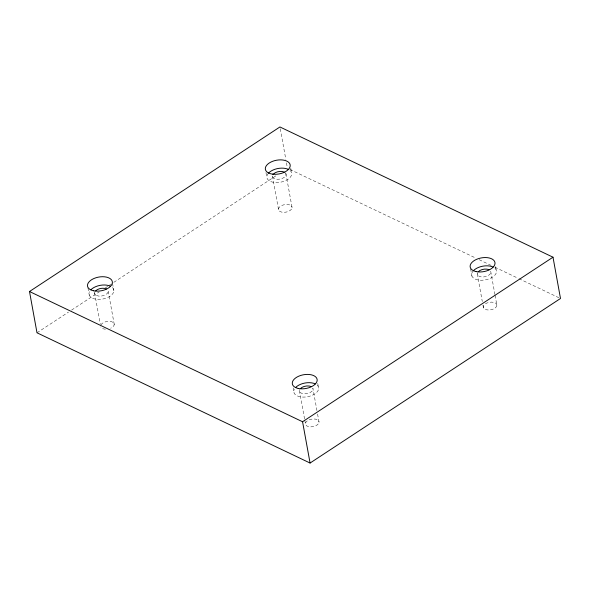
<?xml version="1.0" encoding="UTF-8"?>
<svg xmlns="http://www.w3.org/2000/svg" width="590" height="590" viewBox="0 0 590 590"><rect width="100%" height="100%" fill="white"/><g stroke="black" fill="none" stroke-linecap="round" stroke-linejoin="round"><path stroke-width="0.44" stroke-dasharray="2.95 2.21" d="M37 332.797L68.499 312.103M71.574 310.089L99.223 291.917M105.374 287.876L107.675 286.364M108.442 285.855L110.75 284.343M113.826 282.322L276.681 175.319M289.926 169.441L475.842 258.11M479.161 259.696L491.61 265.633M494.929 267.218L518.168 278.303M519.001 278.701L558.841 297.699M495.593 266.592L496.522 271.688M494.929 294.521L490.71 271.312A6.903 3.82 -10.3 0 1 483.859 276.917A6.903 3.82 -10.3 0 1 477.531 272.728M495.091 295.413L496.898 305.325A6.903 3.82 -10.3 0 1 486.477 309.794A6.903 3.82 -10.3 0 1 486.846 303.061A6.903 3.82 -10.3 0 1 496.898 305.325M477.244 273.76L482.296 301.527M482.922 305.008L483.431 307.774M470.591 268.723L471.948 276.157M290.767 168.179L291.667 173.136M280.257 128.753L285.803 159.278M286.452 162.862L287.271 167.353M285.914 173.63L292.094 207.643A6.903 3.82 -10.3 0 1 281.681 212.112A6.903 3.82 -10.3 0 1 282.042 205.379A6.903 3.82 -10.3 0 1 292.094 207.643M317.752 383.448L318.681 388.545M316.948 410.574L312.87 388.168A6.903 3.82 -10.3 0 1 306.018 393.766A6.903 3.82 -10.3 0 1 299.691 389.584M317.575 414.055L319.057 422.182A6.903 3.82 -10.3 0 1 308.636 426.644A6.903 3.82 -10.3 0 1 309.005 419.91A6.903 3.82 -10.3 0 1 319.057 422.182M272.447 176.078L278.627 210.092M265.965 172.605L266.872 177.56M299.403 390.61L304.617 419.269M304.757 420.073L305.591 424.623M293.178 387.918L294.108 393.006M112.528 283.429L113.877 290.863M114.254 324.5L108.073 290.487A6.903 3.82 -10.3 0 1 101.222 296.084A6.903 3.82 -10.3 0 1 94.894 291.903M94.607 292.935L100.285 324.183M87.954 287.898L89.304 295.325M100.897 324.935A6.903 3.82 -10.3 0 1 111.753 321.705A6.903 3.82 -10.3 0 1 110.662 328.232M105.463 329.176A6.903 3.82 -10.3 0 1 100.787 326.949M285.28 172.767A6.903 3.82 -10.3 0 1 279.955 179.102A6.903 3.82 -10.3 0 1 272.735 175.046M495.04 268.317A12.596 6.969 -10.3 0 1 483.689 280.117A12.596 6.969 -10.3 0 1 473.475 270.64M317.199 385.174A12.596 6.969 -10.3 0 1 307.479 396.738A12.596 6.969 -10.3 0 1 294.299 389.334M112.402 287.492A12.596 6.969 -10.3 0 1 102.675 299.056A12.596 6.969 -10.3 0 1 89.503 291.659M290.014 170.436A12.596 6.969 -10.3 0 1 279.903 182.31A12.596 6.969 -10.3 0 1 267.941 173.821"/><path stroke-width="0.89" d="M29.5 291.512L279.925 126.961L553 257.203L560.5 298.488L310.075 463.039L37 332.797L29.5 291.512L302.567 421.747L310.075 463.039M302.567 421.747L553 257.203M478.269 271.717A6.903 3.82 -10.3 0 1 489.044 269.755M273.465 174.035A6.903 3.82 -10.3 0 1 284.24 172.081M95.624 290.892A6.903 3.82 -10.3 0 1 106.399 288.93M300.428 388.574A6.903 3.82 -10.3 0 1 311.203 386.612M473.475 270.64A12.596 6.969 -10.3 0 1 493.144 267.064M295.634 387.49A12.596 6.969 -10.3 0 1 315.303 383.92M90.838 289.808A12.596 6.969 -10.3 0 1 110.5 286.239M268.435 173.217A12.596 6.969 -10.3 0 1 288.753 169.596M476.012 271.577A12.596 6.969 -10.3 0 0 495.017 263.428A12.596 6.969 -10.3 0 0 476.676 259.29A12.596 6.969 -10.3 0 0 476.012 271.577M298.171 388.434A12.596 6.969 -10.3 0 0 317.177 380.285A12.596 6.969 -10.3 0 0 298.835 376.147A12.596 6.969 -10.3 0 0 298.171 388.434M93.375 290.752A12.596 6.969 -10.3 0 0 112.38 282.603A12.596 6.969 -10.3 0 0 94.031 278.465A12.596 6.969 -10.3 0 0 93.375 290.752M272.58 174.146A12.596 6.969 -10.3 0 0 290.169 164.876A12.596 6.969 -10.3 0 0 270.552 162.243A12.596 6.969 -10.3 0 0 272.58 174.146"/></g></svg>
